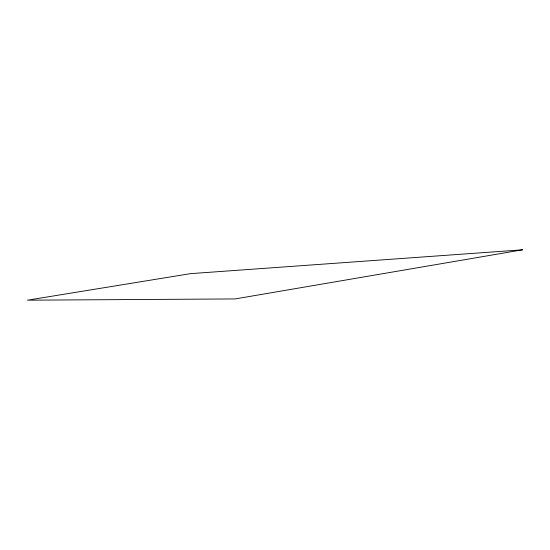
<?xml version="1.0" encoding="UTF-8"?>
<svg xmlns="http://www.w3.org/2000/svg" width="550" height="550" viewBox="0 0 550 550"><rect width="100%" height="100%" fill="white"/><g stroke="black" fill="none" stroke-linecap="round" stroke-linejoin="round"><path stroke-width="0.82" d="M522.5 249.817L235.111 298.932L27.5 300.183L190.499 273.646L522.5 249.817"/></g></svg>
